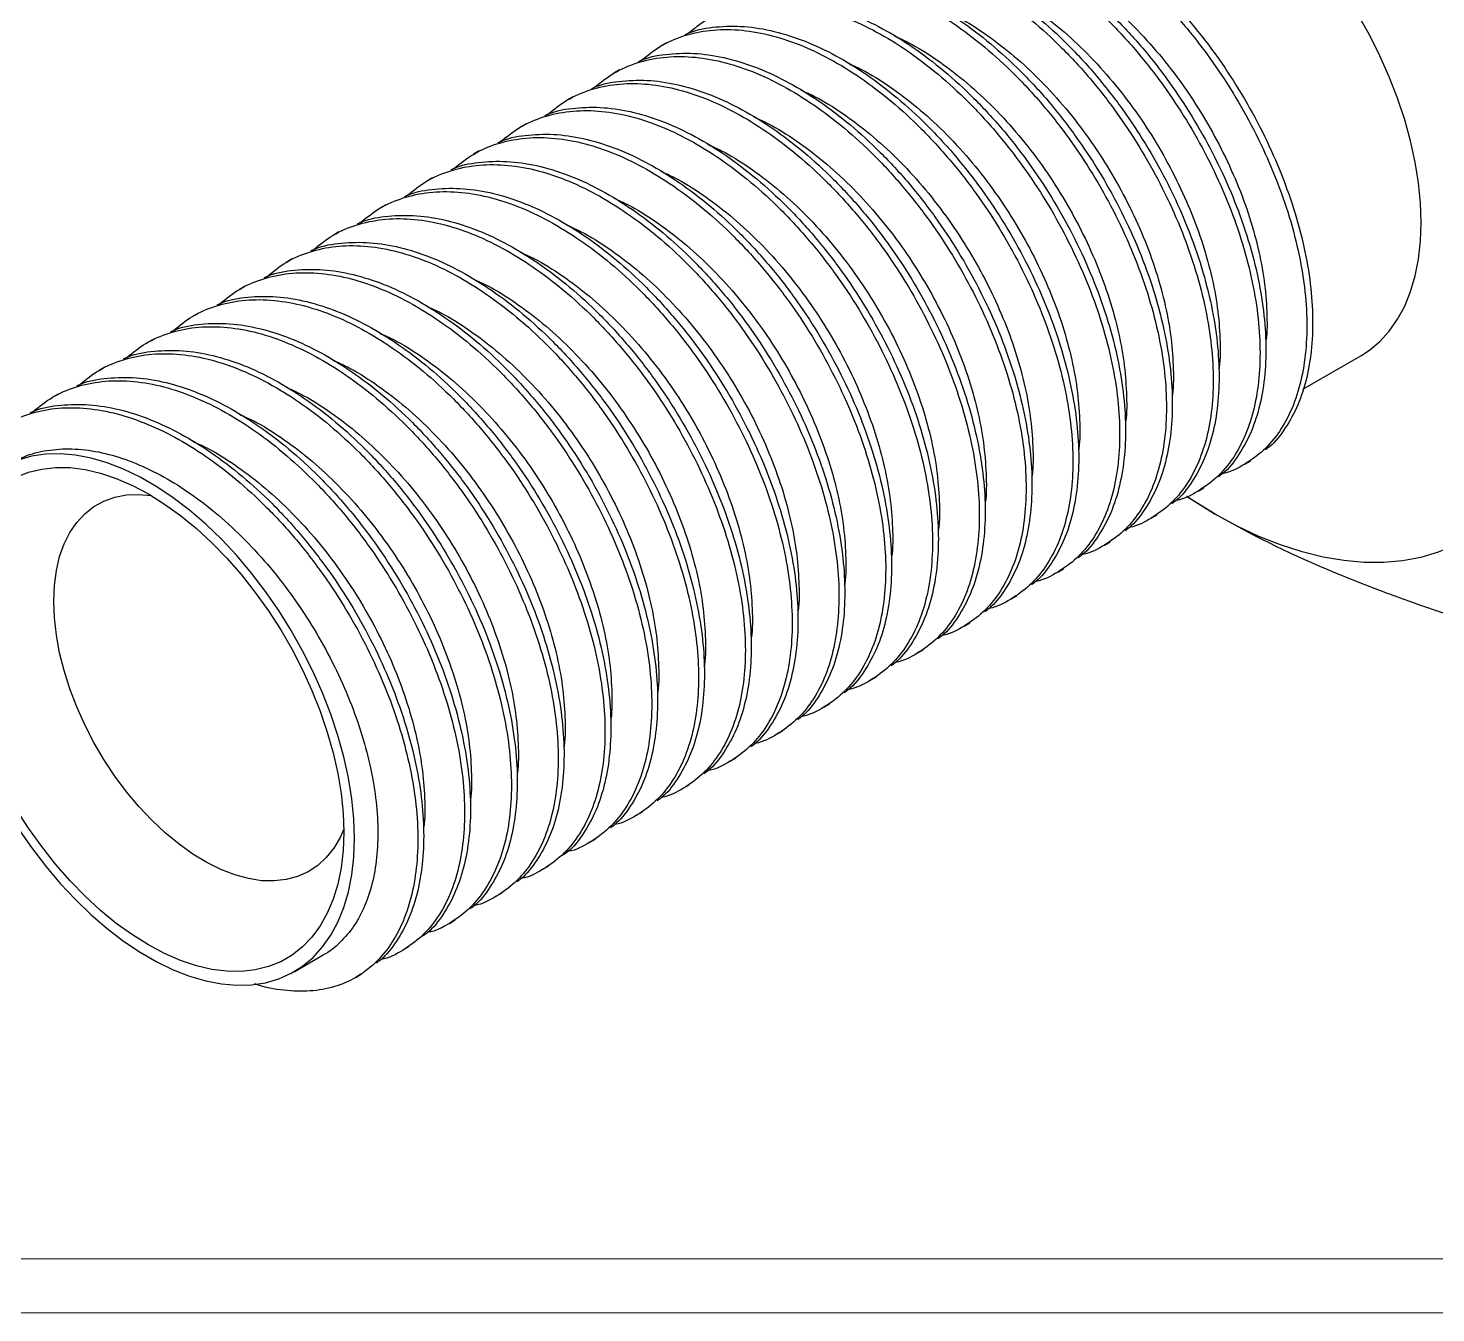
# Model space of a CAD drawing. Header units: millimetres. Extents: x 881.5 to 972.8, y 507.2 to 570.9.
# Drawn here: x 893.21 to 916.48, y 507.19 to 528.42 of the extents above; entities that cross this region are included whole.
import ezdxf

# ---------------------------------------------------------------- set-up
doc = ezdxf.new("R2010")
doc.units = ezdxf.units.MM
doc.linetypes.add('SLD-Solid', pattern=[0])

msp = doc.modelspace()

# ---------------------------------------------------------------- linework, layer by layer
at = {"linetype": 'Continuous', "lineweight": 25}
for p, q in [((903.763, 528.174), (903.666, 528.119)), ((902.99, 527.728), (902.893, 527.672)), ((902.216, 527.282), (902.12, 527.226)), ((901.443, 526.835), (901.346, 526.779)), ((900.669, 526.389), (900.573, 526.333)), ((899.896, 525.942), (899.799, 525.886)), ((899.123, 525.496), (899.026, 525.44)), ((898.349, 525.049), (898.253, 524.993)), ((897.576, 524.603), (897.479, 524.547)), ((896.803, 524.156), (896.706, 524.1)), ((896.029, 523.71), (895.932, 523.654)), ((895.256, 523.263), (895.159, 523.207)), ((914.284, 522.451), (915.242, 523.004)), ((894.482, 522.817), (894.386, 522.761)), ((893.709, 522.37), (893.612, 522.315)), ((913.324, 521.213), (913.421, 521.269)), ((912.551, 520.767), (912.647, 520.822)), ((912.358, 520.684), (912.836, 520.384)), ((911.777, 520.32), (911.874, 520.376)), ((911.004, 519.874), (911.101, 519.93)), ((910.231, 519.427), (910.327, 519.483)), ((909.457, 518.981), (909.554, 519.037)), ((908.684, 518.534), (908.78, 518.59)), ((907.91, 518.088), (908.007, 518.144)), ((907.137, 517.641), (907.234, 517.697)), ((906.364, 517.195), (906.46, 517.251)), ((905.59, 516.748), (905.687, 516.804)), ((904.817, 516.302), (904.913, 516.358)), ((904.043, 515.855), (904.14, 515.911)), ((903.27, 515.409), (903.367, 515.465)), ((902.497, 514.963), (902.593, 515.018)), ((901.723, 514.516), (901.82, 514.572)), ((900.95, 514.07), (901.046, 514.125)), ((900.176, 513.623), (900.273, 513.679)), ((897.609, 512.824), (898.092, 513.103)), ((899.403, 513.177), (899.5, 513.232)), ((898.63, 512.73), (898.726, 512.786))]:
    msp.add_line(p, q, dxfattribs=at)
at = {"linetype": 'SLD-Solid', "lineweight": 15}
for points in [[(881.532, 570.936), (972.795, 570.936), (972.795, 507.186), (881.532, 507.186)], [(882.427, 570.041), (971.901, 570.041), (971.901, 508.08), (882.427, 508.08)]]:
    msp.add_lwpolyline(points, close=True, dxfattribs=at)
at = {"linetype": 'Continuous', "lineweight": 25, "flags": 128}
for points in [[(915.242, 523.004), (915.383, 523.096), (915.556, 523.241), (915.712, 523.411), (915.849, 523.606), (915.967, 523.824), (916.064, 524.064), (916.14, 524.324), (916.195, 524.602), (916.228, 524.897), (916.239, 525.207), (916.228, 525.53), (916.195, 525.863), (916.14, 526.205), (916.064, 526.553), (915.967, 526.905), (915.849, 527.258), (915.712, 527.612), (915.556, 527.962), (915.383, 528.307), (915.193, 528.645)], [(893.05, 515.191), (893.269, 514.874), (893.501, 514.571), (893.744, 514.284), (893.996, 514.015), (894.256, 513.764), (894.522, 513.535), (894.792, 513.328), (895.065, 513.145), (895.34, 512.987), (895.613, 512.854), (895.883, 512.749), (896.149, 512.671), (896.409, 512.621), (896.661, 512.6), (896.904, 512.607), (897.136, 512.642), (897.355, 512.706), (897.56, 512.797), (897.75, 512.916), (897.923, 513.061), (898.079, 513.232), (898.216, 513.427), (898.333, 513.645), (898.43, 513.884), (898.507, 514.144), (898.561, 514.423), (898.594, 514.718), (898.605, 515.028), (898.594, 515.35), (898.561, 515.683), (898.507, 516.025), (898.43, 516.373), (898.333, 516.725), (898.216, 517.079), (898.079, 517.432), (897.923, 517.782), (897.75, 518.128), (897.56, 518.465), (897.355, 518.794), (897.136, 519.11), (896.904, 519.413), (896.661, 519.7), (896.409, 519.97), (896.149, 520.22), (895.883, 520.449), (895.613, 520.656), (895.34, 520.839), (895.065, 520.998), (894.792, 521.13), (894.522, 521.235), (894.256, 521.313), (893.996, 521.363), (893.744, 521.385), (893.501, 521.378), (893.269, 521.342), (893.05, 521.278)], [(893.017, 520.996), (893.22, 521.078), (893.437, 521.131), (893.666, 521.157), (893.906, 521.154), (894.155, 521.122), (894.41, 521.063), (894.671, 520.975), (894.936, 520.86), (895.203, 520.719), (895.469, 520.553), (895.734, 520.362), (895.995, 520.148), (896.25, 519.912), (896.499, 519.657), (896.739, 519.383), (896.968, 519.093), (897.185, 518.789), (897.388, 518.472), (897.577, 518.146), (897.749, 517.811), (897.904, 517.471), (898.041, 517.127), (898.158, 516.783), (898.255, 516.44), (898.331, 516.101), (898.386, 515.768), (898.419, 515.443), (898.43, 515.129), (898.419, 514.828), (898.386, 514.541), (898.331, 514.271), (898.255, 514.02), (898.158, 513.789), (898.041, 513.58), (897.904, 513.394), (897.749, 513.233), (897.577, 513.097), (897.388, 512.988), (897.185, 512.907), (896.968, 512.853), (896.739, 512.828), (896.499, 512.831), (896.25, 512.862), (895.995, 512.922), (895.734, 513.009), (895.469, 513.124), (895.203, 513.265), (894.936, 513.432), (894.671, 513.623), (894.41, 513.837), (894.155, 514.072), (893.906, 514.327), (893.666, 514.601), (893.437, 514.891), (893.22, 515.195), (893.017, 515.512)], [(917.926, 520.839), (917.736, 520.594), (917.527, 520.374), (917.3, 520.179), (917.056, 520.011), (916.796, 519.87), (916.521, 519.756), (916.232, 519.671), (915.93, 519.615), (915.617, 519.587), (915.293, 519.587), (914.959, 519.617), (914.618, 519.675), (914.27, 519.762), (913.916, 519.876), (913.558, 520.019), (913.198, 520.188), (912.836, 520.384)], [(893.636, 518.946), (893.647, 519.207), (893.68, 519.453), (893.734, 519.683), (893.809, 519.893), (893.904, 520.083), (894.018, 520.25), (894.151, 520.393), (894.301, 520.51), (894.467, 520.602), (894.647, 520.666), (894.841, 520.703), (895.045, 520.711), (895.246, 520.694)], [(912.836, 520.384), (912.474, 520.606), (912.367, 520.677)], [(898.43, 515.178), (898.369, 515.043), (898.264, 514.864), (898.14, 514.709), (897.999, 514.579), (897.841, 514.474), (897.667, 514.396), (897.48, 514.346), (897.281, 514.323), (897.072, 514.328), (896.854, 514.362), (896.63, 514.423), (896.401, 514.511), (896.169, 514.626), (895.937, 514.766), (895.707, 514.931), (895.48, 515.118), (895.259, 515.326), (895.045, 515.553), (894.841, 515.798), (894.647, 516.058), (894.467, 516.33), (894.301, 516.613), (894.151, 516.904), (894.018, 517.201), (893.904, 517.5), (893.809, 517.799), (893.734, 518.096), (893.68, 518.388), (893.647, 518.672), (893.636, 518.946)]]:
    msp.add_lwpolyline(points, dxfattribs=at)
at = {"linetype": 'Continuous', "lineweight": 25}
msp.add_arc((905.983, 523.238), 12.724, 20.1757, 57.4134, dxfattribs=at)
for points, knots in [([(907.216, 530.12), (907.319, 530.202), (907.532, 530.372), (907.915, 530.535), (908.347, 530.628), (908.817, 530.634), (909.313, 530.555), (909.821, 530.392), (910.332, 530.152), (910.843, 529.837), (911.352, 529.451), (911.847, 528.996), (912.317, 528.486), (912.75, 527.932), (913.139, 527.347), (913.482, 526.735), (913.777, 526.103), (914.018, 525.46), (914.197, 524.822), (914.31, 524.208), (914.358, 523.626), (914.341, 523.08), (914.26, 522.578), (914.115, 522.128), (913.907, 521.744), (913.645, 521.431), (913.329, 521.206), (913.098, 521.083), (912.965, 521.059), (912.962, 521.059)], [0, 0, 0, 0, 0.035386, 0.07341, 0.112095, 0.151119, 0.190144, 0.228829, 0.266853, 0.304876, 0.343561, 0.382586, 0.42161, 0.460295, 0.498319, 0.536343, 0.575028, 0.614052, 0.653077, 0.691762, 0.729785, 0.767809, 0.806494, 0.845519, 0.884543, 0.923228, 0.961252, 0.999276, 1, 1, 1, 1]), ([(907.94, 530.544), (907.965, 530.555), (908.12, 530.627), (908.446, 530.679), (908.913, 530.691), (909.41, 530.61), (909.917, 530.448), (910.429, 530.207), (910.94, 529.893), (911.448, 529.506), (911.944, 529.052), (912.414, 528.542), (912.847, 527.988), (913.235, 527.403), (913.579, 526.791), (913.874, 526.159), (914.115, 525.515), (914.294, 524.878), (914.407, 524.264), (914.454, 523.681), (914.438, 523.136), (914.357, 522.634), (914.212, 522.183), (914.001, 521.803), (913.816, 521.559), (913.687, 521.466), (913.664, 521.45)], [0, 0, 0, 0, 0.008638, 0.053336, 0.098425, 0.143514, 0.188211, 0.232145, 0.276078, 0.320775, 0.365864, 0.410953, 0.455651, 0.499584, 0.543517, 0.588214, 0.633303, 0.678393, 0.72309, 0.767023, 0.810956, 0.855653, 0.900743, 0.945832, 0.990529, 1, 1, 1, 1]), ([(906.443, 529.673), (906.546, 529.755), (906.759, 529.925), (907.142, 530.089), (907.573, 530.181), (908.044, 530.188), (908.539, 530.108), (909.047, 529.945), (909.559, 529.705), (910.07, 529.391), (910.578, 529.004), (911.074, 528.55), (911.544, 528.039), (911.976, 527.486), (912.365, 526.9), (912.709, 526.289), (913.004, 525.656), (913.245, 525.013), (913.424, 524.376), (913.537, 523.761), (913.584, 523.179), (913.568, 522.634), (913.487, 522.131), (913.341, 521.681), (913.134, 521.297), (912.872, 520.985), (912.556, 520.76), (912.325, 520.637), (912.191, 520.613), (912.189, 520.612)], [0, 0, 0, 0, 0.035386, 0.0734097, 0.1120948, 0.1511193, 0.1901437, 0.2288288, 0.2668525, 0.3048762, 0.3435613, 0.3825858, 0.4216102, 0.4602953, 0.498319, 0.5363427, 0.5750278, 0.6140522, 0.6530767, 0.6917618, 0.7297855, 0.7678092, 0.8064943, 0.8455187, 0.8845432, 0.9232283, 0.961252, 0.9992757, 1, 1, 1, 1]), ([(907.166, 530.097), (907.191, 530.109), (907.346, 530.18), (907.673, 530.232), (908.14, 530.245), (908.636, 530.164), (909.144, 530.001), (909.655, 529.761), (910.167, 529.446), (910.675, 529.06), (911.17, 528.606), (911.64, 528.095), (912.073, 527.542), (912.462, 526.956), (912.805, 526.345), (913.101, 525.712), (913.341, 525.069), (913.52, 524.432), (913.634, 523.817), (913.681, 523.235), (913.664, 522.69), (913.583, 522.187), (913.439, 521.736), (913.228, 521.357), (913.042, 521.112), (912.913, 521.02), (912.891, 521.004)], [0, 0, 0, 0, 0.008638, 0.053336, 0.098425, 0.143514, 0.188211, 0.232145, 0.276078, 0.320775, 0.365864, 0.410953, 0.455651, 0.499584, 0.543517, 0.588214, 0.633303, 0.678393, 0.72309, 0.767023, 0.810956, 0.855653, 0.900743, 0.945832, 0.990529, 1, 1, 1, 1]), ([(905.669, 529.227), (905.772, 529.309), (905.985, 529.479), (906.368, 529.642), (906.8, 529.735), (907.27, 529.741), (907.766, 529.662), (908.274, 529.499), (908.785, 529.259), (909.297, 528.944), (909.805, 528.558), (910.3, 528.104), (910.77, 527.593), (911.203, 527.039), (911.592, 526.454), (911.935, 525.842), (912.231, 525.21), (912.471, 524.567), (912.65, 523.93), (912.763, 523.315), (912.811, 522.733), (912.794, 522.187), (912.713, 521.685), (912.568, 521.235), (912.36, 520.851), (912.098, 520.538), (911.782, 520.314), (911.552, 520.19), (911.418, 520.166), (911.415, 520.166)], [0, 0, 0, 0, 0.035386, 0.07341, 0.112095, 0.151119, 0.190144, 0.228829, 0.266853, 0.304876, 0.343561, 0.382586, 0.42161, 0.460295, 0.498319, 0.536343, 0.575028, 0.614052, 0.653077, 0.691762, 0.729785, 0.767809, 0.806494, 0.845519, 0.884543, 0.923228, 0.961252, 0.999276, 1, 1, 1, 1]), ([(906.393, 529.651), (906.418, 529.663), (906.573, 529.734), (906.899, 529.786), (907.366, 529.798), (907.863, 529.717), (908.371, 529.555), (908.882, 529.314), (909.393, 529), (909.901, 528.613), (910.397, 528.159), (910.867, 527.649), (911.3, 527.095), (911.688, 526.51), (912.032, 525.898), (912.327, 525.266), (912.568, 524.622), (912.747, 523.985), (912.86, 523.371), (912.907, 522.789), (912.891, 522.243), (912.81, 521.741), (912.665, 521.29), (912.455, 520.91), (912.269, 520.666), (912.14, 520.573), (912.117, 520.557)], [0, 0, 0, 0, 0.008638, 0.053336, 0.098425, 0.143514, 0.188211, 0.232145, 0.276078, 0.320775, 0.365864, 0.410953, 0.455651, 0.499584, 0.543517, 0.588214, 0.633303, 0.678393, 0.72309, 0.767023, 0.810956, 0.855653, 0.900743, 0.945832, 0.990529, 1, 1, 1, 1]), ([(909.854, 529.626), (909.933, 529.591), (910.163, 529.489), (910.548, 529.246), (911.002, 528.906), (911.445, 528.502), (911.865, 528.048), (912.252, 527.556), (912.6, 527.036), (912.907, 526.492), (913.172, 525.93), (913.389, 525.358), (913.549, 524.792), (913.653, 524.245), (913.692, 523.732), (913.696, 523.391), (913.671, 523.237), (913.67, 523.228)], [0, 0, 0, 0, 0.037879, 0.110591, 0.184567, 0.259193, 0.333819, 0.407795, 0.480507, 0.553218, 0.627194, 0.70182, 0.776446, 0.850423, 0.923134, 0.995845, 1, 1, 1, 1]), ([(904.896, 528.78), (904.999, 528.862), (905.212, 529.032), (905.595, 529.196), (906.027, 529.288), (906.497, 529.295), (906.992, 529.215), (907.501, 529.053), (908.012, 528.812), (908.523, 528.498), (909.031, 528.111), (909.527, 527.657), (909.997, 527.146), (910.43, 526.593), (910.818, 526.007), (911.162, 525.396), (911.457, 524.763), (911.698, 524.12), (911.877, 523.483), (911.99, 522.869), (912.037, 522.286), (912.021, 521.741), (911.94, 521.238), (911.795, 520.788), (911.587, 520.404), (911.325, 520.092), (911.009, 519.867), (910.778, 519.744), (910.644, 519.72), (910.642, 519.72)], [0, 0, 0, 0, 0.035386, 0.07341, 0.112095, 0.151119, 0.190144, 0.228829, 0.266853, 0.304876, 0.343561, 0.382586, 0.42161, 0.460295, 0.498319, 0.536343, 0.575028, 0.614052, 0.653077, 0.691762, 0.729785, 0.767809, 0.806494, 0.845519, 0.884543, 0.923228, 0.961252, 0.999276, 1, 1, 1, 1]), ([(905.619, 529.205), (905.644, 529.216), (905.799, 529.288), (906.126, 529.339), (906.593, 529.352), (907.089, 529.271), (907.597, 529.108), (908.109, 528.868), (908.62, 528.554), (909.128, 528.167), (909.624, 527.713), (910.094, 527.202), (910.526, 526.649), (910.915, 526.063), (911.258, 525.452), (911.554, 524.819), (911.795, 524.176), (911.973, 523.539), (912.087, 522.924), (912.134, 522.342), (912.118, 521.797), (912.037, 521.294), (911.892, 520.843), (911.681, 520.464), (911.495, 520.219), (911.366, 520.127), (911.344, 520.111)], [0, 0, 0, 0, 0.008638, 0.053336, 0.098425, 0.143514, 0.188211, 0.232145, 0.276078, 0.320775, 0.365864, 0.410953, 0.455651, 0.499584, 0.543517, 0.588214, 0.633303, 0.678393, 0.72309, 0.767023, 0.810956, 0.855653, 0.900743, 0.945832, 0.990529, 1, 1, 1, 1]), ([(909.081, 529.18), (909.16, 529.145), (909.389, 529.043), (909.774, 528.8), (910.228, 528.459), (910.671, 528.055), (911.092, 527.602), (911.479, 527.11), (911.827, 526.59), (912.134, 526.046), (912.399, 525.484), (912.615, 524.912), (912.776, 524.346), (912.88, 523.799), (912.919, 523.285), (912.923, 522.945), (912.898, 522.79), (912.897, 522.782)], [0, 0, 0, 0, 0.037879, 0.110591, 0.184567, 0.259193, 0.333819, 0.407795, 0.480507, 0.553218, 0.627194, 0.70182, 0.776446, 0.850423, 0.923134, 0.995845, 1, 1, 1, 1]), ([(904.846, 528.758), (904.871, 528.77), (905.026, 528.841), (905.352, 528.893), (905.819, 528.905), (906.316, 528.824), (906.824, 528.662), (907.335, 528.421), (907.846, 528.107), (908.355, 527.721), (908.85, 527.266), (909.32, 526.756), (909.753, 526.202), (910.142, 525.617), (910.485, 525.005), (910.781, 524.373), (911.021, 523.729), (911.2, 523.092), (911.313, 522.478), (911.361, 521.896), (911.344, 521.35), (911.263, 520.848), (911.119, 520.397), (910.908, 520.017), (910.722, 519.773), (910.593, 519.68), (910.57, 519.664)], [0, 0, 0, 0, 0.008638, 0.053336, 0.098425, 0.143514, 0.188211, 0.232145, 0.276078, 0.320775, 0.365864, 0.410953, 0.455651, 0.499584, 0.543517, 0.588214, 0.633303, 0.678393, 0.72309, 0.767023, 0.810956, 0.855653, 0.900743, 0.945832, 0.990529, 1, 1, 1, 1]), ([(904.123, 528.334), (904.225, 528.416), (904.438, 528.586), (904.821, 528.749), (905.253, 528.842), (905.723, 528.848), (906.219, 528.769), (906.727, 528.606), (907.239, 528.366), (907.75, 528.051), (908.258, 527.665), (908.754, 527.211), (909.224, 526.7), (909.656, 526.146), (910.045, 525.561), (910.388, 524.949), (910.684, 524.317), (910.925, 523.674), (911.103, 523.037), (911.217, 522.422), (911.264, 521.84), (911.247, 521.294), (911.167, 520.792), (911.021, 520.342), (910.814, 519.958), (910.552, 519.646), (910.236, 519.421), (910.005, 519.298), (909.871, 519.273), (909.869, 519.273)], [0, 0, 0, 0, 0.035386, 0.07341, 0.112095, 0.151119, 0.190144, 0.228829, 0.266853, 0.304876, 0.343561, 0.382586, 0.42161, 0.460295, 0.498319, 0.536343, 0.575028, 0.614052, 0.653077, 0.691762, 0.729785, 0.767809, 0.806494, 0.845519, 0.884543, 0.923228, 0.961252, 0.999276, 1, 1, 1, 1]), ([(908.307, 528.733), (908.386, 528.698), (908.616, 528.596), (909.001, 528.353), (909.455, 528.013), (909.898, 527.609), (910.318, 527.155), (910.705, 526.663), (911.053, 526.143), (911.361, 525.599), (911.626, 525.037), (911.842, 524.465), (912.003, 523.899), (912.107, 523.352), (912.145, 522.839), (912.149, 522.498), (912.124, 522.344), (912.123, 522.336)], [0, 0, 0, 0, 0.037879, 0.110591, 0.184567, 0.259193, 0.333819, 0.407795, 0.480507, 0.553218, 0.627194, 0.70182, 0.776446, 0.850423, 0.923134, 0.995845, 1, 1, 1, 1]), ([(904.073, 528.312), (904.098, 528.323), (904.253, 528.395), (904.579, 528.447), (905.046, 528.459), (905.543, 528.378), (906.05, 528.215), (906.562, 527.975), (907.073, 527.661), (907.581, 527.274), (908.077, 526.82), (908.547, 526.309), (908.98, 525.756), (909.368, 525.17), (909.712, 524.559), (910.007, 523.926), (910.248, 523.283), (910.427, 522.646), (910.54, 522.031), (910.587, 521.449), (910.571, 520.904), (910.49, 520.401), (910.345, 519.95), (910.134, 519.571), (909.949, 519.326), (909.82, 519.234), (909.797, 519.218)], [0, 0, 0, 0, 0.008638, 0.053336, 0.098425, 0.143514, 0.188211, 0.232145, 0.276078, 0.320775, 0.365864, 0.410953, 0.455651, 0.499584, 0.543517, 0.588214, 0.633303, 0.678393, 0.72309, 0.767023, 0.810956, 0.855653, 0.900743, 0.945832, 0.990529, 1, 1, 1, 1]), ([(903.349, 527.887), (903.452, 527.969), (903.665, 528.139), (904.048, 528.303), (904.48, 528.395), (904.95, 528.402), (905.446, 528.322), (905.954, 528.16), (906.465, 527.919), (906.976, 527.605), (907.485, 527.218), (907.98, 526.764), (908.45, 526.253), (908.883, 525.7), (909.272, 525.115), (909.615, 524.503), (909.91, 523.87), (910.151, 523.227), (910.33, 522.59), (910.443, 521.976), (910.491, 521.393), (910.474, 520.848), (910.393, 520.345), (910.248, 519.895), (910.04, 519.511), (909.778, 519.199), (909.462, 518.974), (909.231, 518.851), (909.098, 518.827), (909.095, 518.827)], [0, 0, 0, 0, 0.035386, 0.07341, 0.112095, 0.151119, 0.190144, 0.228829, 0.266853, 0.304876, 0.343561, 0.382586, 0.42161, 0.460295, 0.498319, 0.536343, 0.575028, 0.614052, 0.653077, 0.691762, 0.729785, 0.767809, 0.806494, 0.845519, 0.884543, 0.923228, 0.961252, 0.999276, 1, 1, 1, 1]), ([(907.534, 528.287), (907.613, 528.252), (907.842, 528.15), (908.227, 527.907), (908.681, 527.566), (909.125, 527.162), (909.545, 526.709), (909.932, 526.217), (910.28, 525.697), (910.587, 525.153), (910.852, 524.591), (911.068, 524.019), (911.229, 523.453), (911.333, 522.906), (911.372, 522.392), (911.376, 522.052), (911.351, 521.897), (911.35, 521.889)], [0, 0, 0, 0, 0.037879, 0.110591, 0.184567, 0.259193, 0.333819, 0.407795, 0.480507, 0.553218, 0.627194, 0.70182, 0.776446, 0.850423, 0.923134, 0.995845, 1, 1, 1, 1]), ([(903.299, 527.865), (903.324, 527.877), (903.479, 527.948), (903.806, 528), (904.273, 528.012), (904.769, 527.931), (905.277, 527.769), (905.788, 527.528), (906.3, 527.214), (906.808, 526.828), (907.303, 526.373), (907.773, 525.863), (908.206, 525.309), (908.595, 524.724), (908.938, 524.112), (909.234, 523.48), (909.474, 522.837), (909.653, 522.199), (909.767, 521.585), (909.814, 521.003), (909.797, 520.457), (909.716, 519.955), (909.572, 519.504), (909.361, 519.124), (909.175, 518.88), (909.046, 518.787), (909.024, 518.771)], [0, 0, 0, 0, 0.008638, 0.053336, 0.098425, 0.143514, 0.188211, 0.232145, 0.276078, 0.320775, 0.365864, 0.410953, 0.455651, 0.499584, 0.543517, 0.588214, 0.633303, 0.678393, 0.72309, 0.767023, 0.810956, 0.855653, 0.900743, 0.945832, 0.990529, 1, 1, 1, 1]), ([(902.576, 527.441), (902.679, 527.523), (902.892, 527.693), (903.275, 527.856), (903.706, 527.949), (904.177, 527.955), (904.672, 527.876), (905.18, 527.713), (905.692, 527.473), (906.203, 527.158), (906.711, 526.772), (907.207, 526.318), (907.677, 525.807), (908.109, 525.253), (908.498, 524.668), (908.842, 524.056), (909.137, 523.424), (909.378, 522.781), (909.557, 522.144), (909.67, 521.529), (909.717, 520.947), (909.701, 520.401), (909.62, 519.899), (909.474, 519.449), (909.267, 519.065), (909.005, 518.753), (908.689, 518.528), (908.458, 518.405), (908.324, 518.381), (908.322, 518.38)], [0, 0, 0, 0, 0.035386, 0.07341, 0.112095, 0.151119, 0.190144, 0.228829, 0.266853, 0.304876, 0.343561, 0.382586, 0.42161, 0.460295, 0.498319, 0.536343, 0.575028, 0.614052, 0.653077, 0.691762, 0.729785, 0.767809, 0.806494, 0.845519, 0.884543, 0.923228, 0.961252, 0.999276, 1, 1, 1, 1]), ([(906.761, 527.84), (906.839, 527.806), (907.069, 527.703), (907.454, 527.46), (907.908, 527.12), (908.351, 526.716), (908.772, 526.262), (909.159, 525.77), (909.506, 525.25), (909.814, 524.706), (910.079, 524.144), (910.295, 523.572), (910.456, 523.007), (910.56, 522.459), (910.599, 521.946), (910.602, 521.605), (910.578, 521.451), (910.576, 521.443)], [0, 0, 0, 0, 0.037879, 0.110591, 0.184567, 0.259193, 0.333819, 0.407795, 0.480507, 0.553218, 0.627194, 0.70182, 0.776446, 0.850423, 0.923134, 0.995845, 1, 1, 1, 1]), ([(901.802, 526.994), (901.905, 527.076), (902.118, 527.246), (902.501, 527.41), (902.933, 527.503), (903.403, 527.509), (903.899, 527.429), (904.407, 527.267), (904.918, 527.026), (905.43, 526.712), (905.938, 526.325), (906.433, 525.871), (906.903, 525.36), (907.336, 524.807), (907.725, 524.222), (908.068, 523.61), (908.364, 522.977), (908.604, 522.334), (908.783, 521.697), (908.896, 521.083), (908.944, 520.5), (908.927, 519.955), (908.847, 519.452), (908.701, 519.002), (908.493, 518.618), (908.231, 518.306), (907.915, 518.081), (907.685, 517.958), (907.551, 517.934), (907.548, 517.934)], [0, 0, 0, 0, 0.035386, 0.07341, 0.112095, 0.151119, 0.190144, 0.228829, 0.266853, 0.304876, 0.343561, 0.382586, 0.42161, 0.460295, 0.498319, 0.536343, 0.575028, 0.614052, 0.653077, 0.691762, 0.729785, 0.767809, 0.806494, 0.845519, 0.884543, 0.923228, 0.961252, 0.999276, 1, 1, 1, 1]), ([(902.526, 527.419), (902.551, 527.43), (902.706, 527.502), (903.032, 527.554), (903.499, 527.566), (903.996, 527.485), (904.504, 527.323), (905.015, 527.082), (905.526, 526.768), (906.034, 526.381), (906.53, 525.927), (907, 525.416), (907.433, 524.863), (907.821, 524.277), (908.165, 523.666), (908.46, 523.033), (908.701, 522.39), (908.88, 521.753), (908.993, 521.138), (909.041, 520.556), (909.024, 520.011), (908.943, 519.509), (908.798, 519.057), (908.588, 518.678), (908.402, 518.433), (908.273, 518.341), (908.25, 518.325)], [0, 0, 0, 0, 0.008638, 0.053336, 0.098425, 0.143514, 0.188211, 0.232145, 0.276078, 0.320775, 0.365864, 0.410953, 0.455651, 0.499584, 0.543517, 0.588214, 0.633303, 0.678393, 0.72309, 0.767023, 0.810956, 0.855653, 0.900743, 0.945832, 0.990529, 1, 1, 1, 1]), ([(905.987, 527.394), (906.066, 527.359), (906.296, 527.257), (906.681, 527.014), (907.135, 526.673), (907.578, 526.269), (907.998, 525.816), (908.385, 525.324), (908.733, 524.804), (909.041, 524.26), (909.305, 523.698), (909.522, 523.126), (909.682, 522.56), (909.786, 522.013), (909.825, 521.499), (909.829, 521.159), (909.804, 521.004), (909.803, 520.996)], [0, 0, 0, 0, 0.037879, 0.110591, 0.184567, 0.259193, 0.333819, 0.407795, 0.480507, 0.553218, 0.627194, 0.70182, 0.776446, 0.850423, 0.923134, 0.995845, 1, 1, 1, 1]), ([(901.029, 526.548), (901.132, 526.63), (901.345, 526.8), (901.728, 526.963), (902.16, 527.056), (902.63, 527.062), (903.125, 526.983), (903.634, 526.82), (904.145, 526.58), (904.656, 526.265), (905.164, 525.879), (905.66, 525.425), (906.13, 524.914), (906.563, 524.361), (906.951, 523.775), (907.295, 523.164), (907.59, 522.531), (907.831, 521.888), (908.01, 521.251), (908.123, 520.636), (908.17, 520.054), (908.154, 519.509), (908.073, 519.006), (907.928, 518.556), (907.72, 518.172), (907.458, 517.86), (907.142, 517.635), (906.911, 517.512), (906.777, 517.488), (906.775, 517.487)], [0, 0, 0, 0, 0.035386, 0.07341, 0.112095, 0.151119, 0.190144, 0.228829, 0.266853, 0.304876, 0.343561, 0.382586, 0.42161, 0.460295, 0.498319, 0.536343, 0.575028, 0.614052, 0.653077, 0.691762, 0.729785, 0.767809, 0.806494, 0.845519, 0.884543, 0.923228, 0.961252, 0.999276, 1, 1, 1, 1]), ([(901.752, 526.972), (901.777, 526.984), (901.932, 527.055), (902.259, 527.107), (902.726, 527.119), (903.222, 527.038), (903.73, 526.876), (904.242, 526.636), (904.753, 526.321), (905.261, 525.935), (905.757, 525.481), (906.227, 524.97), (906.659, 524.416), (907.048, 523.831), (907.391, 523.219), (907.687, 522.587), (907.928, 521.944), (908.106, 521.306), (908.22, 520.692), (908.267, 520.11), (908.251, 519.564), (908.17, 519.062), (908.025, 518.611), (907.814, 518.231), (907.628, 517.987), (907.499, 517.894), (907.477, 517.878)], [0, 0, 0, 0, 0.008638, 0.053336, 0.098425, 0.143514, 0.188211, 0.232145, 0.276078, 0.320775, 0.365864, 0.410953, 0.455651, 0.499584, 0.543517, 0.588214, 0.633303, 0.678393, 0.72309, 0.767023, 0.810956, 0.855653, 0.900743, 0.945832, 0.990529, 1, 1, 1, 1]), ([(905.214, 526.948), (905.293, 526.913), (905.522, 526.81), (905.907, 526.567), (906.361, 526.227), (906.804, 525.823), (907.225, 525.369), (907.612, 524.877), (907.96, 524.357), (908.267, 523.814), (908.532, 523.251), (908.748, 522.68), (908.909, 522.114), (909.013, 521.566), (909.052, 521.053), (909.056, 520.712), (909.031, 520.558), (909.03, 520.55)], [0, 0, 0, 0, 0.037879, 0.110591, 0.184567, 0.259193, 0.333819, 0.407795, 0.480507, 0.553218, 0.627194, 0.70182, 0.776446, 0.850423, 0.923134, 0.995845, 1, 1, 1, 1]), ([(900.256, 526.101), (900.358, 526.183), (900.572, 526.353), (900.954, 526.517), (901.386, 526.61), (901.857, 526.616), (902.352, 526.536), (902.86, 526.374), (903.372, 526.133), (903.883, 525.819), (904.391, 525.432), (904.887, 524.978), (905.357, 524.467), (905.789, 523.914), (906.178, 523.329), (906.521, 522.717), (906.817, 522.084), (907.058, 521.441), (907.236, 520.804), (907.35, 520.19), (907.397, 519.607), (907.38, 519.062), (907.3, 518.56), (907.154, 518.11), (906.947, 517.726), (906.685, 517.413), (906.369, 517.188), (906.138, 517.065), (906.004, 517.041), (906.002, 517.041)], [0, 0, 0, 0, 0.035386, 0.07341, 0.112095, 0.151119, 0.190144, 0.228829, 0.266853, 0.304876, 0.343561, 0.382586, 0.42161, 0.460295, 0.498319, 0.536343, 0.575028, 0.614052, 0.653077, 0.691762, 0.729785, 0.767809, 0.806494, 0.845519, 0.884543, 0.923228, 0.961252, 0.999276, 1, 1, 1, 1]), ([(900.979, 526.526), (901.004, 526.537), (901.159, 526.609), (901.485, 526.661), (901.952, 526.673), (902.449, 526.592), (902.957, 526.43), (903.468, 526.189), (903.979, 525.875), (904.488, 525.488), (904.983, 525.034), (905.453, 524.523), (905.886, 523.97), (906.275, 523.384), (906.618, 522.773), (906.914, 522.14), (907.154, 521.497), (907.333, 520.86), (907.446, 520.245), (907.494, 519.663), (907.477, 519.118), (907.396, 518.616), (907.252, 518.164), (907.041, 517.785), (906.855, 517.54), (906.726, 517.448), (906.703, 517.432)], [0, 0, 0, 0, 0.008638, 0.053336, 0.098425, 0.143514, 0.188211, 0.232145, 0.276078, 0.320775, 0.365864, 0.410953, 0.455651, 0.499584, 0.543517, 0.588214, 0.633303, 0.678393, 0.72309, 0.767023, 0.810956, 0.855653, 0.900743, 0.945832, 0.990529, 1, 1, 1, 1]), ([(904.441, 526.501), (904.519, 526.466), (904.749, 526.364), (905.134, 526.121), (905.588, 525.78), (906.031, 525.376), (906.451, 524.923), (906.838, 524.431), (907.186, 523.911), (907.494, 523.367), (907.759, 522.805), (907.975, 522.233), (908.136, 521.667), (908.24, 521.12), (908.278, 520.606), (908.282, 520.266), (908.257, 520.111), (908.256, 520.103)], [0, 0, 0, 0, 0.037879, 0.110591, 0.184567, 0.259193, 0.333819, 0.407795, 0.480507, 0.553218, 0.627194, 0.70182, 0.776446, 0.850423, 0.923134, 0.995845, 1, 1, 1, 1]), ([(899.482, 525.655), (899.585, 525.737), (899.798, 525.907), (900.181, 526.07), (900.613, 526.163), (901.083, 526.169), (901.579, 526.09), (902.087, 525.927), (902.598, 525.687), (903.109, 525.372), (903.618, 524.986), (904.113, 524.532), (904.583, 524.021), (905.016, 523.468), (905.405, 522.882), (905.748, 522.271), (906.043, 521.638), (906.284, 520.995), (906.463, 520.358), (906.576, 519.743), (906.624, 519.161), (906.607, 518.616), (906.526, 518.113), (906.381, 517.663), (906.173, 517.279), (905.911, 516.967), (905.595, 516.742), (905.364, 516.619), (905.231, 516.595), (905.228, 516.594)], [0, 0, 0, 0, 0.035386, 0.07341, 0.112095, 0.151119, 0.190144, 0.228829, 0.266853, 0.304876, 0.343561, 0.382586, 0.42161, 0.460295, 0.498319, 0.536343, 0.575028, 0.614052, 0.653077, 0.691762, 0.729785, 0.767809, 0.806494, 0.845519, 0.884543, 0.923228, 0.961252, 0.999276, 1, 1, 1, 1]), ([(900.206, 526.079), (900.231, 526.091), (900.386, 526.162), (900.712, 526.214), (901.179, 526.226), (901.676, 526.145), (902.183, 525.983), (902.695, 525.743), (903.206, 525.428), (903.714, 525.042), (904.21, 524.588), (904.68, 524.077), (905.113, 523.523), (905.501, 522.938), (905.845, 522.326), (906.14, 521.694), (906.381, 521.051), (906.56, 520.414), (906.673, 519.799), (906.72, 519.217), (906.704, 518.671), (906.623, 518.169), (906.478, 517.718), (906.267, 517.339), (906.082, 517.094), (905.953, 517.002), (905.93, 516.985)], [0, 0, 0, 0, 0.008638, 0.053336, 0.098425, 0.143514, 0.188211, 0.232145, 0.276078, 0.320775, 0.365864, 0.410953, 0.455651, 0.499584, 0.543517, 0.588214, 0.633303, 0.678393, 0.72309, 0.767023, 0.810956, 0.855653, 0.900743, 0.945832, 0.990529, 1, 1, 1, 1]), ([(903.667, 526.055), (903.746, 526.02), (903.975, 525.918), (904.36, 525.674), (904.814, 525.334), (905.258, 524.93), (905.678, 524.476), (906.065, 523.985), (906.413, 523.464), (906.72, 522.921), (906.985, 522.358), (907.201, 521.787), (907.362, 521.221), (907.466, 520.673), (907.505, 520.16), (907.509, 519.819), (907.484, 519.665), (907.483, 519.657)], [0, 0, 0, 0, 0.037879, 0.110591, 0.184567, 0.259193, 0.333819, 0.407795, 0.480507, 0.553218, 0.627194, 0.70182, 0.776446, 0.850423, 0.923134, 0.995845, 1, 1, 1, 1]), ([(898.709, 525.208), (898.812, 525.29), (899.025, 525.461), (899.408, 525.624), (899.839, 525.717), (900.31, 525.723), (900.805, 525.643), (901.313, 525.481), (901.825, 525.24), (902.336, 524.926), (902.844, 524.539), (903.34, 524.085), (903.81, 523.575), (904.242, 523.021), (904.631, 522.436), (904.975, 521.824), (905.27, 521.192), (905.511, 520.548), (905.69, 519.911), (905.803, 519.297), (905.85, 518.714), (905.834, 518.169), (905.753, 517.667), (905.607, 517.217), (905.4, 516.833), (905.138, 516.52), (904.822, 516.295), (904.591, 516.172), (904.457, 516.148), (904.455, 516.148)], [0, 0, 0, 0, 0.035386, 0.07341, 0.112095, 0.151119, 0.190144, 0.228829, 0.266853, 0.304876, 0.343561, 0.382586, 0.42161, 0.460295, 0.498319, 0.536343, 0.575028, 0.614052, 0.653077, 0.691762, 0.729785, 0.767809, 0.806494, 0.845519, 0.884543, 0.923228, 0.961252, 0.999276, 1, 1, 1, 1]), ([(899.432, 525.633), (899.457, 525.644), (899.612, 525.716), (899.939, 525.768), (900.406, 525.78), (900.902, 525.699), (901.41, 525.537), (901.921, 525.296), (902.433, 524.982), (902.941, 524.595), (903.436, 524.141), (903.906, 523.63), (904.339, 523.077), (904.728, 522.492), (905.071, 521.88), (905.367, 521.247), (905.607, 520.604), (905.786, 519.967), (905.9, 519.353), (905.947, 518.77), (905.93, 518.225), (905.849, 517.723), (905.705, 517.271), (905.494, 516.892), (905.308, 516.648), (905.179, 516.555), (905.157, 516.539)], [0, 0, 0, 0, 0.008638, 0.053336, 0.098425, 0.143514, 0.188211, 0.232145, 0.276078, 0.320775, 0.365864, 0.410953, 0.455651, 0.499584, 0.543517, 0.588214, 0.633303, 0.678393, 0.72309, 0.767023, 0.810956, 0.855653, 0.900743, 0.945832, 0.990529, 1, 1, 1, 1]), ([(902.894, 525.608), (902.972, 525.573), (903.202, 525.471), (903.587, 525.228), (904.041, 524.887), (904.484, 524.483), (904.905, 524.03), (905.292, 523.538), (905.639, 523.018), (905.947, 522.474), (906.212, 521.912), (906.428, 521.34), (906.589, 520.774), (906.693, 520.227), (906.732, 519.713), (906.735, 519.373), (906.711, 519.219), (906.709, 519.21)], [0, 0, 0, 0, 0.037879, 0.110591, 0.184567, 0.259193, 0.333819, 0.407795, 0.480507, 0.553218, 0.627194, 0.70182, 0.776446, 0.850423, 0.923134, 0.995845, 1, 1, 1, 1]), ([(897.935, 524.762), (898.038, 524.844), (898.251, 525.014), (898.634, 525.177), (899.066, 525.27), (899.536, 525.276), (900.032, 525.197), (900.54, 525.034), (901.051, 524.794), (901.563, 524.479), (902.071, 524.093), (902.566, 523.639), (903.036, 523.128), (903.469, 522.575), (903.858, 521.989), (904.201, 521.378), (904.497, 520.745), (904.737, 520.102), (904.916, 519.465), (905.029, 518.85), (905.077, 518.268), (905.06, 517.723), (904.98, 517.22), (904.834, 516.77), (904.626, 516.386), (904.364, 516.074), (904.048, 515.849), (903.818, 515.726), (903.684, 515.702), (903.681, 515.701)], [0, 0, 0, 0, 0.035386, 0.07341, 0.112095, 0.151119, 0.190144, 0.228829, 0.266853, 0.304876, 0.343561, 0.382586, 0.42161, 0.460295, 0.498319, 0.536343, 0.575028, 0.614052, 0.653077, 0.691762, 0.729785, 0.767809, 0.806494, 0.845519, 0.884543, 0.923228, 0.961252, 0.999276, 1, 1, 1, 1]), ([(898.659, 525.186), (898.684, 525.198), (898.839, 525.269), (899.165, 525.321), (899.632, 525.333), (900.129, 525.252), (900.637, 525.09), (901.148, 524.85), (901.659, 524.535), (902.167, 524.149), (902.663, 523.695), (903.133, 523.184), (903.566, 522.63), (903.954, 522.045), (904.298, 521.433), (904.593, 520.801), (904.834, 520.158), (905.013, 519.521), (905.126, 518.906), (905.174, 518.324), (905.157, 517.778), (905.076, 517.276), (904.931, 516.825), (904.721, 516.446), (904.535, 516.201), (904.406, 516.109), (904.383, 516.092)], [0, 0, 0, 0, 0.008638, 0.053336, 0.098425, 0.143514, 0.188211, 0.232145, 0.276078, 0.320775, 0.365864, 0.410953, 0.455651, 0.499584, 0.543517, 0.588214, 0.633303, 0.678393, 0.72309, 0.767023, 0.810956, 0.855653, 0.900743, 0.945832, 0.990529, 1, 1, 1, 1]), ([(902.12, 525.162), (902.199, 525.127), (902.429, 525.025), (902.814, 524.781), (903.268, 524.441), (903.711, 524.037), (904.131, 523.583), (904.518, 523.092), (904.866, 522.571), (905.174, 522.028), (905.438, 521.465), (905.655, 520.894), (905.815, 520.328), (905.919, 519.78), (905.958, 519.267), (905.962, 518.926), (905.937, 518.772), (905.936, 518.764)], [0, 0, 0, 0, 0.037879, 0.110591, 0.184567, 0.259193, 0.333819, 0.407795, 0.480507, 0.553218, 0.627194, 0.70182, 0.776446, 0.850423, 0.923134, 0.995845, 1, 1, 1, 1]), ([(897.162, 524.315), (897.265, 524.397), (897.478, 524.568), (897.861, 524.731), (898.293, 524.824), (898.763, 524.83), (899.258, 524.75), (899.767, 524.588), (900.278, 524.347), (900.789, 524.033), (901.297, 523.646), (901.793, 523.192), (902.263, 522.682), (902.696, 522.128), (903.084, 521.543), (903.428, 520.931), (903.723, 520.299), (903.964, 519.655), (904.143, 519.018), (904.256, 518.404), (904.303, 517.821), (904.287, 517.276), (904.206, 516.774), (904.061, 516.324), (903.853, 515.94), (903.591, 515.627), (903.275, 515.402), (903.044, 515.279), (902.91, 515.255), (902.908, 515.255)], [0, 0, 0, 0, 0.035386, 0.07341, 0.112095, 0.151119, 0.190144, 0.228829, 0.266853, 0.304876, 0.343561, 0.382586, 0.42161, 0.460295, 0.498319, 0.536343, 0.575028, 0.614052, 0.653077, 0.691762, 0.729785, 0.767809, 0.806494, 0.845519, 0.884543, 0.923228, 0.961252, 0.999276, 1, 1, 1, 1]), ([(897.885, 524.74), (897.911, 524.751), (898.065, 524.823), (898.392, 524.875), (898.859, 524.887), (899.355, 524.806), (899.863, 524.644), (900.375, 524.403), (900.886, 524.089), (901.394, 523.702), (901.89, 523.248), (902.36, 522.737), (902.792, 522.184), (903.181, 521.599), (903.524, 520.987), (903.82, 520.354), (904.061, 519.711), (904.239, 519.074), (904.353, 518.46), (904.4, 517.877), (904.384, 517.332), (904.303, 516.83), (904.158, 516.378), (903.947, 515.999), (903.761, 515.755), (903.632, 515.662), (903.61, 515.646)], [0, 0, 0, 0, 0.0086384, 0.0533356, 0.0984249, 0.1435143, 0.1882115, 0.2321445, 0.2760776, 0.3207748, 0.3658641, 0.4109535, 0.4556507, 0.4995837, 0.5435168, 0.588214, 0.6333034, 0.6783927, 0.7230899, 0.767023, 0.810956, 0.8556532, 0.9007426, 0.9458319, 0.9905291, 1, 1, 1, 1]), ([(901.347, 524.715), (901.426, 524.68), (901.655, 524.578), (902.04, 524.335), (902.494, 523.995), (902.937, 523.59), (903.358, 523.137), (903.745, 522.645), (904.093, 522.125), (904.4, 521.581), (904.665, 521.019), (904.881, 520.447), (905.042, 519.881), (905.146, 519.334), (905.185, 518.82), (905.189, 518.48), (905.164, 518.326), (905.163, 518.317)], [0, 0, 0, 0, 0.0378794, 0.1105906, 0.1845671, 0.259193, 0.3338189, 0.4077954, 0.4805066, 0.5532178, 0.6271943, 0.7018202, 0.7764461, 0.8504227, 0.9231338, 0.995845, 1, 1, 1, 1]), ([(896.389, 523.869), (896.491, 523.951), (896.705, 524.121), (897.088, 524.284), (897.519, 524.377), (897.99, 524.383), (898.485, 524.304), (898.993, 524.141), (899.505, 523.901), (900.016, 523.587), (900.524, 523.2), (901.02, 522.746), (901.49, 522.235), (901.922, 521.682), (902.311, 521.096), (902.654, 520.485), (902.95, 519.852), (903.191, 519.209), (903.369, 518.572), (903.483, 517.957), (903.53, 517.375), (903.513, 516.83), (903.433, 516.327), (903.287, 515.877), (903.08, 515.493), (902.818, 515.181), (902.502, 514.956), (902.271, 514.833), (902.137, 514.809), (902.135, 514.808)], [0, 0, 0, 0, 0.035386, 0.0734097, 0.1120948, 0.1511193, 0.1901437, 0.2288288, 0.2668525, 0.3048762, 0.3435613, 0.3825858, 0.4216102, 0.4602953, 0.498319, 0.5363427, 0.5750278, 0.6140522, 0.6530767, 0.6917618, 0.7297855, 0.7678092, 0.8064943, 0.8455187, 0.8845432, 0.9232283, 0.961252, 0.9992757, 1, 1, 1, 1]), ([(897.112, 524.293), (897.137, 524.305), (897.292, 524.376), (897.618, 524.428), (898.086, 524.441), (898.582, 524.359), (899.09, 524.197), (899.601, 523.957), (900.113, 523.642), (900.621, 523.256), (901.116, 522.802), (901.586, 522.291), (902.019, 521.738), (902.408, 521.152), (902.751, 520.541), (903.047, 519.908), (903.287, 519.265), (903.466, 518.628), (903.579, 518.013), (903.627, 517.431), (903.61, 516.885), (903.529, 516.383), (903.385, 515.932), (903.174, 515.553), (902.988, 515.308), (902.859, 515.216), (902.837, 515.199)], [0, 0, 0, 0, 0.008638, 0.053336, 0.098425, 0.143514, 0.188211, 0.232145, 0.276078, 0.320775, 0.365864, 0.410953, 0.455651, 0.499584, 0.543517, 0.588214, 0.633303, 0.678393, 0.72309, 0.767023, 0.810956, 0.855653, 0.900743, 0.945832, 0.990529, 1, 1, 1, 1]), ([(900.574, 524.269), (900.652, 524.234), (900.882, 524.132), (901.267, 523.888), (901.721, 523.548), (902.164, 523.144), (902.584, 522.69), (902.971, 522.199), (903.319, 521.678), (903.627, 521.135), (903.892, 520.572), (904.108, 520.001), (904.269, 519.435), (904.373, 518.887), (904.411, 518.374), (904.415, 518.033), (904.39, 517.879), (904.389, 517.871)], [0, 0, 0, 0, 0.0378794, 0.1105906, 0.1845671, 0.259193, 0.3338189, 0.4077954, 0.4805066, 0.5532178, 0.6271943, 0.7018202, 0.7764461, 0.8504227, 0.9231338, 0.995845, 1, 1, 1, 1]), ([(895.615, 523.422), (895.718, 523.504), (895.931, 523.675), (896.314, 523.838), (896.746, 523.931), (897.216, 523.937), (897.712, 523.857), (898.22, 523.695), (898.731, 523.454), (899.242, 523.14), (899.751, 522.754), (900.246, 522.299), (900.716, 521.789), (901.149, 521.235), (901.538, 520.65), (901.881, 520.038), (902.176, 519.406), (902.417, 518.762), (902.596, 518.125), (902.709, 517.511), (902.757, 516.929), (902.74, 516.383), (902.659, 515.881), (902.514, 515.431), (902.306, 515.047), (902.044, 514.734), (901.728, 514.509), (901.497, 514.386), (901.364, 514.362), (901.361, 514.362)], [0, 0, 0, 0, 0.035386, 0.0734097, 0.1120948, 0.1511193, 0.1901437, 0.2288288, 0.2668525, 0.3048762, 0.3435613, 0.3825858, 0.4216102, 0.4602953, 0.498319, 0.5363427, 0.5750278, 0.6140522, 0.6530767, 0.6917618, 0.7297855, 0.7678092, 0.8064943, 0.8455187, 0.8845432, 0.9232283, 0.961252, 0.9992757, 1, 1, 1, 1]), ([(896.339, 523.847), (896.364, 523.858), (896.519, 523.93), (896.845, 523.982), (897.312, 523.994), (897.809, 523.913), (898.316, 523.751), (898.828, 523.51), (899.339, 523.196), (899.847, 522.809), (900.343, 522.355), (900.813, 521.844), (901.246, 521.291), (901.634, 520.706), (901.978, 520.094), (902.273, 519.461), (902.514, 518.818), (902.693, 518.181), (902.806, 517.567), (902.853, 516.984), (902.837, 516.439), (902.756, 515.937), (902.611, 515.486), (902.401, 515.106), (902.215, 514.862), (902.086, 514.769), (902.063, 514.753)], [0, 0, 0, 0, 0.008638, 0.053336, 0.098425, 0.143514, 0.188211, 0.232145, 0.276078, 0.320775, 0.365864, 0.410953, 0.455651, 0.499584, 0.543517, 0.588214, 0.633303, 0.678393, 0.72309, 0.767023, 0.810956, 0.855653, 0.900743, 0.945832, 0.990529, 1, 1, 1, 1]), ([(899.8, 523.822), (899.879, 523.787), (900.108, 523.685), (900.493, 523.442), (900.947, 523.102), (901.391, 522.697), (901.811, 522.244), (902.198, 521.752), (902.546, 521.232), (902.853, 520.688), (903.118, 520.126), (903.334, 519.554), (903.495, 518.988), (903.599, 518.441), (903.638, 517.927), (903.642, 517.587), (903.617, 517.433), (903.616, 517.424)], [0, 0, 0, 0, 0.037879, 0.110591, 0.184567, 0.259193, 0.333819, 0.407795, 0.480507, 0.553218, 0.627194, 0.70182, 0.776446, 0.850423, 0.923134, 0.995845, 1, 1, 1, 1]), ([(895.565, 523.4), (895.59, 523.412), (895.745, 523.483), (896.072, 523.535), (896.539, 523.548), (897.035, 523.466), (897.543, 523.304), (898.054, 523.064), (898.566, 522.749), (899.074, 522.363), (899.569, 521.909), (900.039, 521.398), (900.472, 520.845), (900.861, 520.259), (901.204, 519.648), (901.5, 519.015), (901.74, 518.372), (901.919, 517.735), (902.033, 517.12), (902.08, 516.538), (902.063, 515.992), (901.982, 515.49), (901.838, 515.039), (901.627, 514.66), (901.441, 514.415), (901.312, 514.323), (901.29, 514.307)], [0, 0, 0, 0, 0.0086384, 0.0533356, 0.0984249, 0.1435143, 0.1882115, 0.2321445, 0.2760776, 0.3207748, 0.3658641, 0.4109535, 0.4556507, 0.4995837, 0.5435168, 0.588214, 0.6333034, 0.6783927, 0.7230899, 0.767023, 0.810956, 0.8556532, 0.9007426, 0.9458319, 0.9905291, 1, 1, 1, 1]), ([(894.842, 522.976), (894.945, 523.058), (895.158, 523.228), (895.541, 523.391), (895.972, 523.484), (896.443, 523.49), (896.938, 523.411), (897.446, 523.248), (897.958, 523.008), (898.469, 522.694), (898.977, 522.307), (899.473, 521.853), (899.943, 521.342), (900.375, 520.789), (900.764, 520.203), (901.108, 519.592), (901.403, 518.959), (901.644, 518.316), (901.823, 517.679), (901.936, 517.064), (901.983, 516.482), (901.967, 515.937), (901.886, 515.434), (901.74, 514.984), (901.533, 514.6), (901.271, 514.288), (900.955, 514.063), (900.724, 513.94), (900.59, 513.916), (900.588, 513.915)], [0, 0, 0, 0, 0.035386, 0.07341, 0.112095, 0.151119, 0.190144, 0.228829, 0.266853, 0.304876, 0.343561, 0.382586, 0.42161, 0.460295, 0.498319, 0.536343, 0.575028, 0.614052, 0.653077, 0.691762, 0.729785, 0.767809, 0.806494, 0.845519, 0.884543, 0.923228, 0.961252, 0.999276, 1, 1, 1, 1]), ([(899.027, 523.376), (899.105, 523.341), (899.335, 523.239), (899.72, 522.995), (900.174, 522.655), (900.617, 522.251), (901.038, 521.797), (901.425, 521.306), (901.772, 520.785), (902.08, 520.242), (902.345, 519.68), (902.561, 519.108), (902.722, 518.542), (902.826, 517.995), (902.865, 517.481), (902.868, 517.14), (902.844, 516.986), (902.842, 516.978)], [0, 0, 0, 0, 0.037879, 0.110591, 0.184567, 0.259193, 0.333819, 0.407795, 0.480507, 0.553218, 0.627194, 0.70182, 0.776446, 0.850423, 0.923134, 0.995845, 1, 1, 1, 1]), ([(894.792, 522.954), (894.817, 522.965), (894.972, 523.037), (895.298, 523.089), (895.765, 523.101), (896.262, 523.02), (896.77, 522.858), (897.281, 522.617), (897.792, 522.303), (898.3, 521.916), (898.796, 521.462), (899.266, 520.951), (899.699, 520.398), (900.087, 519.813), (900.431, 519.201), (900.726, 518.569), (900.967, 517.925), (901.146, 517.288), (901.259, 516.674), (901.307, 516.091), (901.29, 515.546), (901.209, 515.044), (901.064, 514.593), (900.854, 514.213), (900.668, 513.969), (900.539, 513.876), (900.516, 513.86)], [0, 0, 0, 0, 0.008638, 0.053336, 0.098425, 0.143514, 0.188211, 0.232145, 0.276078, 0.320775, 0.365864, 0.410953, 0.455651, 0.499584, 0.543517, 0.588214, 0.633303, 0.678393, 0.72309, 0.767023, 0.810956, 0.855653, 0.900743, 0.945832, 0.990529, 1, 1, 1, 1]), ([(894.068, 522.53), (894.171, 522.612), (894.384, 522.782), (894.767, 522.945), (895.199, 523.038), (895.669, 523.044), (896.165, 522.965), (896.673, 522.802), (897.184, 522.562), (897.696, 522.247), (898.204, 521.861), (898.699, 521.406), (899.169, 520.896), (899.602, 520.342), (899.991, 519.757), (900.334, 519.145), (900.63, 518.513), (900.87, 517.87), (901.049, 517.232), (901.162, 516.618), (901.21, 516.036), (901.193, 515.49), (901.113, 514.988), (900.967, 514.538), (900.759, 514.154), (900.498, 513.841), (900.181, 513.616), (899.951, 513.493), (899.817, 513.469), (899.814, 513.469)], [0, 0, 0, 0, 0.035386, 0.07341, 0.112095, 0.151119, 0.190144, 0.228829, 0.266853, 0.304876, 0.343561, 0.382586, 0.42161, 0.460295, 0.498319, 0.536343, 0.575028, 0.614052, 0.653077, 0.691762, 0.729785, 0.767809, 0.806494, 0.845519, 0.884543, 0.923228, 0.961252, 0.999276, 1, 1, 1, 1]), ([(898.253, 522.929), (898.332, 522.894), (898.562, 522.792), (898.947, 522.549), (899.401, 522.209), (899.844, 521.805), (900.264, 521.351), (900.651, 520.859), (900.999, 520.339), (901.307, 519.795), (901.571, 519.233), (901.788, 518.661), (901.948, 518.095), (902.052, 517.548), (902.091, 517.034), (902.095, 516.694), (902.07, 516.54), (902.069, 516.531)], [0, 0, 0, 0, 0.0378794, 0.1105906, 0.1845671, 0.259193, 0.3338189, 0.4077954, 0.4805066, 0.5532178, 0.6271943, 0.7018202, 0.7764461, 0.8504227, 0.9231338, 0.995845, 1, 1, 1, 1]), ([(894.018, 522.507), (894.044, 522.519), (894.198, 522.59), (894.525, 522.642), (894.992, 522.655), (895.488, 522.574), (895.996, 522.411), (896.508, 522.171), (897.019, 521.856), (897.527, 521.47), (898.023, 521.016), (898.493, 520.505), (898.925, 519.952), (899.314, 519.366), (899.657, 518.755), (899.953, 518.122), (900.194, 517.479), (900.372, 516.842), (900.486, 516.227), (900.533, 515.645), (900.517, 515.1), (900.436, 514.597), (900.291, 514.146), (900.08, 513.767), (899.894, 513.522), (899.765, 513.43), (899.743, 513.414)], [0, 0, 0, 0, 0.008638, 0.053336, 0.098425, 0.143514, 0.188211, 0.232145, 0.276078, 0.320775, 0.365864, 0.410953, 0.455651, 0.499584, 0.543517, 0.588214, 0.633303, 0.678393, 0.72309, 0.767023, 0.810956, 0.855653, 0.900743, 0.945832, 0.990529, 1, 1, 1, 1]), ([(893.295, 522.083), (893.398, 522.165), (893.611, 522.335), (893.994, 522.498), (894.426, 522.591), (894.896, 522.598), (895.391, 522.518), (895.9, 522.355), (896.411, 522.115), (896.922, 521.801), (897.43, 521.414), (897.926, 520.96), (898.396, 520.449), (898.829, 519.896), (899.217, 519.31), (899.561, 518.699), (899.856, 518.066), (900.097, 517.423), (900.276, 516.786), (900.389, 516.171), (900.436, 515.589), (900.42, 515.044), (900.339, 514.541), (900.194, 514.091), (899.986, 513.707), (899.724, 513.395), (899.408, 513.17), (899.177, 513.047), (899.044, 513.023), (899.041, 513.022)], [0, 0, 0, 0, 0.035386, 0.07341, 0.112095, 0.151119, 0.190144, 0.228829, 0.266853, 0.304876, 0.343561, 0.382586, 0.42161, 0.460295, 0.498319, 0.536343, 0.575028, 0.614052, 0.653077, 0.691762, 0.729785, 0.767809, 0.806494, 0.845519, 0.884543, 0.923228, 0.961252, 0.999276, 1, 1, 1, 1]), ([(897.48, 522.483), (897.559, 522.448), (897.788, 522.346), (898.173, 522.103), (898.627, 521.762), (899.07, 521.358), (899.491, 520.905), (899.878, 520.413), (900.226, 519.892), (900.533, 519.349), (900.798, 518.787), (901.014, 518.215), (901.175, 517.649), (901.279, 517.102), (901.318, 516.588), (901.322, 516.247), (901.297, 516.093), (901.296, 516.085)], [0, 0, 0, 0, 0.0378794, 0.1105906, 0.1845671, 0.259193, 0.3338189, 0.4077954, 0.4805066, 0.5532178, 0.6271943, 0.7018202, 0.7764461, 0.8504227, 0.9231338, 0.995845, 1, 1, 1, 1]), ([(891.623, 519.338), (891.634, 519.527), (891.657, 519.909), (891.773, 520.428), (891.951, 520.898), (892.192, 521.301), (892.488, 521.63), (892.831, 521.881), (893.22, 522.053), (893.652, 522.145), (894.122, 522.151), (894.618, 522.072), (895.126, 521.909), (895.638, 521.669), (896.149, 521.354), (896.657, 520.968), (897.153, 520.513), (897.623, 520.003), (898.055, 519.449), (898.444, 518.864), (898.787, 518.252), (899.083, 517.62), (899.324, 516.977), (899.502, 516.339), (899.616, 515.725), (899.663, 515.143), (899.646, 514.597), (899.566, 514.095), (899.42, 513.645), (899.213, 513.26), (898.95, 512.95), (898.637, 512.717), (898.279, 512.563), (897.88, 512.489), (897.442, 512.509), (897.129, 512.557), (896.963, 512.621), (896.956, 512.624)], [0, 0, 0, 0, 0.028944, 0.058391, 0.088096, 0.117802, 0.147249, 0.176193, 0.205136, 0.234583, 0.264289, 0.293994, 0.323441, 0.352385, 0.381329, 0.410776, 0.440481, 0.470187, 0.499634, 0.528578, 0.557521, 0.586968, 0.616674, 0.646379, 0.675826, 0.70477, 0.733714, 0.763161, 0.792866, 0.822572, 0.852019, 0.880963, 0.909906, 0.939353, 0.969059, 0.998764, 1, 1, 1, 1]), ([(893.245, 522.061), (893.27, 522.073), (893.425, 522.144), (893.751, 522.196), (894.219, 522.208), (894.715, 522.127), (895.223, 521.965), (895.734, 521.724), (896.246, 521.41), (896.754, 521.023), (897.249, 520.569), (897.719, 520.059), (898.152, 519.505), (898.541, 518.92), (898.884, 518.308), (899.18, 517.676), (899.42, 517.032), (899.599, 516.395), (899.712, 515.781), (899.76, 515.198), (899.743, 514.653), (899.662, 514.151), (899.518, 513.7), (899.307, 513.32), (899.121, 513.076), (898.992, 512.983), (898.97, 512.967)], [0, 0, 0, 0, 0.008638, 0.053336, 0.098425, 0.143514, 0.188211, 0.232145, 0.276078, 0.320775, 0.365864, 0.410953, 0.455651, 0.499584, 0.543517, 0.588214, 0.633303, 0.678393, 0.72309, 0.767023, 0.810956, 0.855653, 0.900743, 0.945832, 0.990529, 1, 1, 1, 1]), ([(896.707, 522.036), (896.785, 522.001), (897.015, 521.899), (897.4, 521.656), (897.854, 521.316), (898.297, 520.912), (898.717, 520.458), (899.104, 519.966), (899.452, 519.446), (899.76, 518.902), (900.025, 518.34), (900.241, 517.768), (900.402, 517.202), (900.506, 516.655), (900.544, 516.142), (900.548, 515.801), (900.523, 515.647), (900.522, 515.638)], [0, 0, 0, 0, 0.037879, 0.110591, 0.184567, 0.259193, 0.333819, 0.407795, 0.480507, 0.553218, 0.627194, 0.70182, 0.776446, 0.850423, 0.923134, 0.995845, 1, 1, 1, 1]), ([(892.893, 521.216), (893.006, 521.272), (893.232, 521.385), (893.622, 521.463), (894.041, 521.471), (894.485, 521.401), (894.939, 521.257), (895.396, 521.044), (895.853, 520.765), (896.307, 520.422), (896.75, 520.019), (897.171, 519.565), (897.558, 519.073), (897.905, 518.553), (898.213, 518.009), (898.478, 517.447), (898.694, 516.875), (898.855, 516.309), (898.958, 515.763), (899.002, 515.245), (898.988, 514.761), (898.918, 514.314), (898.79, 513.915), (898.609, 513.572), (898.373, 513.304), (898.196, 513.148), (898.092, 513.103), (898.092, 513.103)], [0, 0, 0, 0, 0.0410421, 0.0828248, 0.1249742, 0.1671236, 0.2089062, 0.2499742, 0.2910421, 0.3328248, 0.3749742, 0.4171236, 0.4589062, 0.4999742, 0.5410421, 0.5828248, 0.6249742, 0.6671236, 0.7089062, 0.7499742, 0.7910421, 0.8328248, 0.8749742, 0.9171236, 0.9589062, 0.9999742, 1, 1, 1, 1]), ([(895.933, 521.59), (896.012, 521.555), (896.241, 521.453), (896.626, 521.21), (897.08, 520.869), (897.524, 520.465), (897.944, 520.012), (898.331, 519.52), (898.679, 518.999), (898.986, 518.456), (899.251, 517.894), (899.467, 517.322), (899.628, 516.756), (899.732, 516.209), (899.771, 515.695), (899.775, 515.355), (899.75, 515.2), (899.749, 515.192)], [0, 0, 0, 0, 0.0378794, 0.1105906, 0.1845671, 0.259193, 0.3338189, 0.4077954, 0.4805066, 0.5532178, 0.6271943, 0.7018202, 0.7764461, 0.8504227, 0.9231338, 0.995845, 1, 1, 1, 1]), ([(916.725, 518.711), (916.021, 518.943), (915.329, 519.197), (914.024, 519.752), (913.409, 520.054), (912.836, 520.384)], [0, 0, 0, 0, 0.5, 0.5, 1, 1, 1, 1])]:
    msp.add_open_spline(points, degree=3, knots=knots, dxfattribs=at)

doc.saveas('drawing.dxf')
